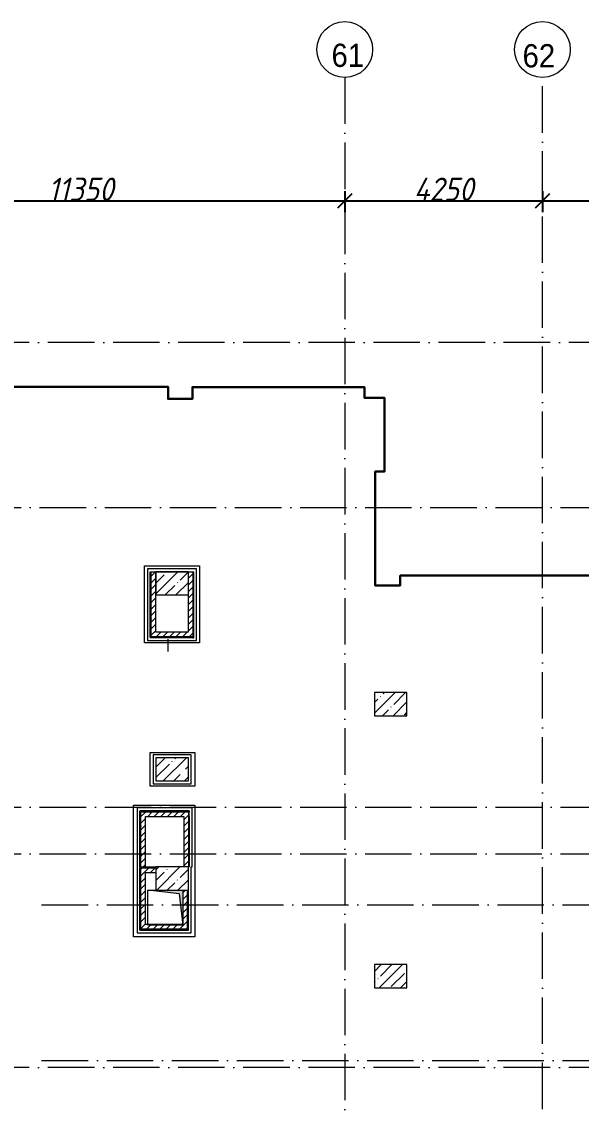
# Model space of a CAD drawing. Header units: millimetres. Extents: x 209 to 1046824, y -248937 to 510758.
# Drawn here: x 668516 to 680552, y 437893 to 461182 of the extents above; entities that cross this region are included whole.
import ezdxf

# ---------------------------------------------------------------- set-up
doc = ezdxf.new("R2010")
doc.units = ezdxf.units.MM
doc.linetypes.add('50_200_ШТРИХ_1Т_ш5_п1_п1_', pattern=[1400, 1000, -200, 0, -200])
for name, color, linetype, lineweight in [('A-ANNO-DIMS', 7, 'Continuous', 9), ('A-WALL', 7, 'Continuous', 5), ('A-WALL-FNSH-1', 7, 'Continuous', 5), ('A-WALL-IDEN', 7, 'Continuous', 9), ('I-WALL', 7, 'Continuous', 5), ('S-COLS', 7, 'Continuous', 9), ('S-COLS-1', 7, 'Continuous', 5)]:
    doc.layers.add(name, color=color, linetype=linetype, lineweight=lineweight)
for name, color, linetype, lineweight, true_color in [('A-DETL-7', 7, 'Continuous', 20, 0x01a6fe), ('I-WALL-15', 7, 'Continuous', 5, 0x787878), ('M-EQPM-1', 7, 'Continuous', 9, 0xaaaaaa), ('M-EQPM-2', 7, 'Continuous', 9, 0xe2e2e2), ('Оси-1', 7, 'Continuous', 20, 0xaaaaaa), ('Оси-2', 7, 'Continuous', 9, 0xaaaaaa), ('Оси-3', 7, '50_200_ШТРИХ_1Т_ш5_п1_п1_', 9, 0xaaaaaa)]:
    doc.layers.add(name, color=color, linetype=linetype, lineweight=lineweight, true_color=true_color)
doc.styles.add('Arial', font='arial.ttf', dxfattribs={"width": 0.9, "height": 500})
doc.styles.add('ISOCPEUR_I_1', font='isocpeui.ttf', dxfattribs={"width": 0.9, "height": 500})
doc.dimstyles.new('ISO-2_5_0_9К_БОЛЬШОЙ', dxfattribs={"dimscale": 304.8, "dimtxt": 497.990588, "dimasz": 0.984252, "dimexe": 0.787402, "dimexo": 0, "dimgap": 0, "dimtad": 1, "dimdec": 0, "dimzin": 0, "dimdsep": 46, "dimtxsty": 'ISOCPEUR_I_1', "dimblk1": 'OBLIQUE', "dimblk2": 'OBLIQUE', "dimsah": 1, "dimcen": 0.09, "dimdle": 0.787402, "dimazin": 0, "dimtfac": 1, "dimtdec": 4, "dimtix": 1, "dimtmove": 0, "dimatfit": 3, "dimfxl": 1, "dimtvp": 1, "dimtolj": 1, "dimtzin": 0, "dimarcsym": 2})
pattern_1 = [(0, (582851.9, 367168.45), (406.4, 101.6), [6.706, -298.094, 6.706, -298.094, -1625.6]), (0, (582851.9, 367168.45), (406.4, 101.6), [-609.6, 6.706, -602.894, 6.706, -298.094, -711.2]), (0, (582851.9, 367168.45), (406.4, 101.6), [-1524, 6.706, -196.494, 6.706, -501.294]), (120, (583004.3, 367219.25), (-291.18818, 301.15272), [6.706, -298.094, 6.706, -298.094, -1625.6]), (120, (583004.3, 367219.25), (-291.18818, 301.15272), [-609.6, 6.706, -602.894, 6.706, -298.094, -711.2]), (120, (583004.3, 367219.25), (-291.18818, 301.15272), [-1524, 6.706, -196.494, 6.706, -501.294]), (240, (583055.1, 367422.45), (-115.21182, -402.75272), [6.706, -298.094, 6.706, -298.094, -1625.6]), (240, (583055.1, 367422.45), (-115.21182, -402.75272), [-609.6, 6.706, -602.894, 6.706, -298.094, -711.2]), (240, (583055.1, 367422.45), (-115.21182, -402.75272), [-1524, 6.706, -196.494, 6.706, -501.294])]
pattern_2 = [(45, (582851.9, 367168.45), (-70.71068, 70.71068), [])]

# ---------------------------------------------------------------- blocks, each defined once
blk = doc.blocks.new('BSC_Колонна _Прямоугольная - 500х700-V306-АИ_План этажа_Стены_2')
at = {"layer": 'S-COLS-1'}
h = blk.add_hatch(dxfattribs=at)
h.set_pattern_fill('FP_175', color=256, style=0, pattern_type=2)
h.set_pattern_definition([(315, (-73481.04, 93600), (228.0985, 228.0985), []), (315, (-73481.04, 93371.9), (228.0985, 228.0985), [403.225, -80.645, 6.706, -73.939])])
h.paths.add_polyline_path([(-250, 350), (-250, -350), (250, -350), (250, 350)])
for p, q in [((250, 350), (-250, 350)), ((-250, 350), (-250, -350)), ((250, -350), (250, 350)), ((-250, -350), (250, -350))]:
    blk.add_line(p, q, dxfattribs=at)
blk = doc.blocks.new('BSC_Колонна _Прямоугольная - 500х700-V309-АИ_План этажа_Стены_2')
at = {"layer": 'S-COLS-1'}
h = blk.add_hatch(dxfattribs=at)
h.set_pattern_fill('FP_178', color=256, style=0, pattern_type=2)
h.set_pattern_definition([(315, (-79331.04, 93600), (228.0985, 228.0985), []), (315, (-79331.04, 93371.9), (228.0985, 228.0985), [403.225, -80.645, 6.706, -73.939])])
h.paths.add_polyline_path([(-250, 350), (-250, -350), (250, -350), (250, 350)])
for p, q in [((250, 350), (-250, 350)), ((-250, 350), (-250, -350)), ((250, -350), (250, 350)), ((-250, -350), (250, -350))]:
    blk.add_line(p, q, dxfattribs=at)
blk = doc.blocks.new('BSC_Колонна _Прямоугольная - 500х700-V362-АИ_План этажа_Стены_2')
at = {"layer": 'S-COLS-1'}
h = blk.add_hatch(dxfattribs=at)
h.set_pattern_fill('FP_221', color=256, style=0, pattern_type=2)
h.set_pattern_definition([(315, (-75580.7, 88900), (228.0985, 228.0985), []), (315, (-75580.7, 88671.9), (228.0985, 228.0985), [403.225, -80.645, 6.706, -73.939])])
h.paths.add_polyline_path([(-250, 350), (-250, -350), (250, -350), (250, 350)])
for p, q in [((250, 350), (-250, 350)), ((250, -350), (250, 350)), ((-250, -230), (-250, -350)), ((-250, -350), (250, -350))]:
    blk.add_line(p, q, dxfattribs=at)
blk = doc.blocks.new('BSC_Колонна _Прямоугольная - 500х700-V363-АИ_План этажа_Стены_2')
at = {"layer": 'S-COLS-1'}
h = blk.add_hatch(dxfattribs=at)
h.set_pattern_fill('FP_222', color=256, style=0, pattern_type=2)
h.set_pattern_definition([(315, (-77930.7, 88900), (228.0985, 228.0985), []), (315, (-77930.7, 88671.9), (228.0985, 228.0985), [403.225, -80.645, 6.706, -73.939])])
h.paths.add_polyline_path([(-250, 350), (-250, -350), (250, -350), (250, 350)])
for p, q in [((250, 350), (-250, 350)), ((-250, 350), (-250, -350)), ((250, -350), (250, 350)), ((-250, -350), (250, -350))]:
    blk.add_line(p, q, dxfattribs=at)
blk = doc.blocks.new('Канал вертикальный прямоугольный - Шахта - значок проема-24087406-АИ_План этажа_Стены_2')
at = {"layer": 'M-EQPM-2'}
blk.add_hatch(color=256, dxfattribs=at).paths.add_polyline_path([(375, 375), (-375, 375), (-375, -375), (-300, 300)])
at = {"layer": 'M-EQPM-1'}
for p, q in [((-375, -375), (-375, 375)), ((-375, 375), (375, 375)), ((-300, 300), (-375, -375)), ((-300, 300), (375, 375)), ((375, 375), (375, -375)), ((375, -375), (-375, -375))]:
    blk.add_line(p, q, dxfattribs=at)
blk = doc.blocks.new('Ось сетки - Круг_Ø6_00__ISO-2_5_0_9K_-17386508-АИ_План этажа_Стены_3')
at = {"layer": 'Оси-1'}
blk.add_circle((0, 0), 3, dxfattribs=at)
blk = doc.blocks.new('_Oblique')
at = {"color": 0, "linetype": 'ByBlock', "lineweight": -2}
blk.add_line((-0.5, -0.5), (0.5, 0.5), dxfattribs=at)
blk = doc.blocks.new('*D2184')
at = {"layer": 'A-ANNO-DIMS', "color": 0, "lineweight": -2, "transparency": 16777216}
for p, q in [((664115, 457539), (664115, 457087)), ((675465, 457539), (675465, 457087)), ((663875, 457327), (675705, 457327))]:
    blk.add_line(p, q, dxfattribs=at)
at = {"layer": 'Defpoints', "color": 0, "lineweight": 30, "transparency": 16777216}
for p in [(664115, 457539), (675465, 457539), (675465, 457327)]:
    blk.add_point(p, dxfattribs=at)
at = {"layer": 'A-ANNO-DIMS', "color": 0, "lineweight": -2, "transparency": 16777216, "xscale": 300, "yscale": 300, "zscale": 300, "rotation": 180}
blk.add_blockref('_Oblique', (664115, 457327), dxfattribs=at)
at = {"layer": 'A-ANNO-DIMS', "color": 0, "lineweight": -2, "transparency": 16777216, "xscale": 300, "yscale": 300, "zscale": 300}
blk.add_blockref('_Oblique', (675465, 457327), dxfattribs=at)
at = {"layer": 'A-ANNO-DIMS', "color": 0, "transparency": 16777216, "insert": (669790, 457577), "char_height": 500, "width": 1666.35, "attachment_point": 5, "style": 'ISOCPEUR_I_1'}
blk.add_mtext('\\A1;11350', dxfattribs=at)
blk = doc.blocks.new('*D2185')
at = {"layer": 'A-ANNO-DIMS', "color": 0, "lineweight": -2, "transparency": 16777216}
for p, q in [((675465, 457539), (675465, 457087)), ((679715, 457539), (679715, 457087)), ((675225, 457327), (679955, 457327))]:
    blk.add_line(p, q, dxfattribs=at)
at = {"layer": 'Defpoints', "color": 0, "lineweight": 30, "transparency": 16777216}
for p in [(675465, 457539), (679715, 457539), (679715, 457327)]:
    blk.add_point(p, dxfattribs=at)
at = {"layer": 'A-ANNO-DIMS', "color": 0, "lineweight": -2, "transparency": 16777216, "xscale": 300, "yscale": 300, "zscale": 300, "rotation": 180}
blk.add_blockref('_Oblique', (675465, 457327), dxfattribs=at)
at = {"layer": 'A-ANNO-DIMS', "color": 0, "lineweight": -2, "transparency": 16777216, "xscale": 300, "yscale": 300, "zscale": 300}
blk.add_blockref('_Oblique', (679715, 457327), dxfattribs=at)
at = {"layer": 'A-ANNO-DIMS', "color": 0, "transparency": 16777216, "insert": (677590, 457577), "char_height": 500, "width": 1562.92, "attachment_point": 5, "style": 'ISOCPEUR_I_1'}
blk.add_mtext('\\A1;4250', dxfattribs=at)
blk = doc.blocks.new('*D2186')
at = {"layer": 'A-ANNO-DIMS', "color": 0, "lineweight": -2, "transparency": 16777216}
for p, q in [((679715, 457539), (679715, 457087)), ((683865, 457539), (683865, 457087)), ((679475, 457327), (684105, 457327))]:
    blk.add_line(p, q, dxfattribs=at)
at = {"layer": 'Defpoints', "color": 0, "lineweight": 30, "transparency": 16777216}
for p in [(679715, 457539), (683865, 457539), (683865, 457327)]:
    blk.add_point(p, dxfattribs=at)
at = {"layer": 'A-ANNO-DIMS', "color": 0, "lineweight": -2, "transparency": 16777216, "xscale": 300, "yscale": 300, "zscale": 300, "rotation": 180}
blk.add_blockref('_Oblique', (679715, 457327), dxfattribs=at)
at = {"layer": 'A-ANNO-DIMS', "color": 0, "lineweight": -2, "transparency": 16777216, "xscale": 300, "yscale": 300, "zscale": 300}
blk.add_blockref('_Oblique', (683865, 457327), dxfattribs=at)
at = {"layer": 'A-ANNO-DIMS', "color": 0, "transparency": 16777216, "insert": (681790, 457577), "char_height": 500, "width": 1448, "attachment_point": 5, "style": 'ISOCPEUR_I_1'}
blk.add_mtext('\\A1;4150', dxfattribs=at)

msp = doc.modelspace()

# ---------------------------------------------------------------- hatches: boundary and pattern name
at = {"layer": 'I-WALL', "true_color": 0x000000}
h = msp.add_hatch(dxfattribs=at)
h.set_pattern_fill('FP_4', color=18, style=0, pattern_type=2)
h.set_pattern_definition(pattern_2)
h.paths.add_polyline_path([(671401.9, 448049.1), (671401.9, 449349.1), (671301.9, 449349.1), (671301.9, 448049.1)])
h = msp.add_hatch(dxfattribs=at)
h.set_pattern_fill('FP_4', color=18, style=0, pattern_type=2)
h.set_pattern_definition(pattern_2)
h.paths.add_polyline_path([(672198.6, 447949.1), (672198.6, 449349.1), (672098.6, 449349.1), (672098.6, 447949.1)])
h = msp.add_hatch(dxfattribs=at)
h.set_pattern_fill('FP_4', color=18, style=0, pattern_type=2)
h.set_pattern_definition(pattern_2)
h.paths.add_polyline_path([(672098.6, 447949.1), (672098.6, 448049.1), (671301.9, 448049.1), (671301.9, 447949.1)])
h = msp.add_hatch(dxfattribs=at)
h.set_pattern_fill('FP_4', color=18, style=0, pattern_type=2)
h.set_pattern_definition(pattern_2)
h.paths.add_polyline_path([(671078.1, 442999.1), (671178.1, 442999.1), (671178.1, 444187.8), (671078.1, 444187.8), (671078.1, 443163.3)])
h = msp.add_hatch(dxfattribs=at)
h.set_pattern_fill('FP_4', color=18, style=0, pattern_type=2)
h.set_pattern_definition(pattern_2)
h.paths.add_polyline_path([(672001.9, 444087.8), (672101.9, 444087.8), (672101.9, 444187.8), (671178.1, 444187.8), (671178.1, 444087.8)])
h = msp.add_hatch(dxfattribs=at)
h.set_pattern_fill('FP_4', color=18, style=0, pattern_type=2)
h.set_pattern_definition(pattern_2)
h.paths.add_polyline_path([(672101.9, 442999.1), (672101.9, 444087.8), (672001.9, 444087.8), (672001.9, 442999.1)])
h = msp.add_hatch(dxfattribs=at)
h.set_pattern_fill('FP_4', color=18, style=0, pattern_type=2)
h.set_pattern_definition(pattern_2)
h.paths.add_polyline_path([(671401.9, 442879.1), (671401.9, 442979.1), (671078.1, 442979.1), (671078.1, 442879.1), (671178.1, 442879.1)])
h = msp.add_hatch(dxfattribs=at)
h.set_pattern_fill('FP_4', color=18, style=0, pattern_type=2)
h.set_pattern_definition(pattern_2)
h.paths.add_polyline_path([(671078.1, 441659.5), (671178.1, 441659.5), (671178.1, 442879.1), (671078.1, 442879.1), (671078.1, 441739.4)])
h = msp.add_hatch(dxfattribs=at)
h.set_pattern_fill('FP_4', color=18, style=0, pattern_type=2)
h.set_pattern_definition(pattern_2)
h.paths.add_polyline_path([(672081.9, 441759.5), (672081.9, 442499.1), (671981.9, 442499.1), (671981.9, 441759.5)])
h = msp.add_hatch(dxfattribs=at)
h.set_pattern_fill('FP_4', color=18, style=0, pattern_type=2)
h.set_pattern_definition(pattern_2)
h.paths.add_polyline_path([(672081.9, 441659.5), (672081.9, 441759.5), (671981.9, 441759.5), (671980.7, 441759.5), (671178.1, 441759.5), (671178.1, 441659.5)])
at = {"layer": 'I-WALL-15', "true_color": 0x000000}
h = msp.add_hatch(dxfattribs=at)
h.set_pattern_fill('FP_3', color=18, style=0, pattern_type=2)
h.set_pattern_definition(pattern_1)
h.paths.add_polyline_path([(671301.9, 447949.1), (671301.9, 449349.1), (671281.9, 449349.1), (671281.9, 447949.1)])
h = msp.add_hatch(dxfattribs=at)
h.set_pattern_fill('FP_3', color=18, style=0, pattern_type=2)
h.set_pattern_definition(pattern_1)
h.paths.add_polyline_path([(672218.6, 447929.1), (672218.6, 449349.1), (672198.6, 449349.1), (672198.6, 447929.1)])
h = msp.add_hatch(dxfattribs=at)
h.set_pattern_fill('FP_3', color=18, style=0, pattern_type=2)
h.set_pattern_definition(pattern_1)
h.paths.add_polyline_path([(671281.9, 447929.1), (672198.6, 447929.1), (672198.6, 447949.1), (671281.9, 447949.1)])
h = msp.add_hatch(dxfattribs=at)
h.set_pattern_fill('FP_3', color=18, style=0, pattern_type=2)
h.set_pattern_definition(pattern_1)
h.paths.add_polyline_path([(671078.1, 442999.1), (671078.1, 444207.8), (671058.1, 444207.8), (671058.1, 442999.1)])
h = msp.add_hatch(dxfattribs=at)
h.set_pattern_fill('FP_3', color=18, style=0, pattern_type=2)
h.set_pattern_definition(pattern_1)
h.paths.add_polyline_path([(672101.9, 444187.8), (672121.9, 444187.8), (672121.9, 444207.8), (671078.1, 444207.8), (671078.1, 444187.8), (671178.1, 444187.8)])
h = msp.add_hatch(dxfattribs=at)
h.set_pattern_fill('FP_3', color=18, style=0, pattern_type=2)
h.set_pattern_definition(pattern_1)
h.paths.add_polyline_path([(672121.9, 442999.1), (672121.9, 444187.8), (672101.9, 444187.8), (672101.9, 442999.1)])
h = msp.add_hatch(dxfattribs=at)
h.set_pattern_fill('FP_3', color=18, style=0, pattern_type=2)
h.set_pattern_definition(pattern_1)
h.paths.add_polyline_path([(671401.9, 442979.1), (671401.9, 442999.1), (671058.1, 442999.1), (671058.1, 442979.1), (671078.1, 442979.1)])
h = msp.add_hatch(dxfattribs=at)
h.set_pattern_fill('FP_3', color=18, style=0, pattern_type=2)
h.set_pattern_definition(pattern_1)
h.paths.add_polyline_path([(671078.1, 441639.5), (671078.1, 442979.1), (671058.1, 442979.1), (671058.1, 441639.5)])
h = msp.add_hatch(dxfattribs=at)
h.set_pattern_fill('FP_3', color=18, style=0, pattern_type=2)
h.set_pattern_definition(pattern_1)
h.paths.add_polyline_path([(672081.9, 441659.5), (672101.9, 441659.5), (672101.9, 442499.1), (672081.9, 442499.1), (672081.9, 441739.4)])
h = msp.add_hatch(dxfattribs=at)
h.set_pattern_fill('FP_3', color=18, style=0, pattern_type=2)
h.set_pattern_definition(pattern_1)
h.paths.add_polyline_path([(671078.1, 441639.5), (672101.9, 441639.5), (672101.9, 441659.5), (671078.1, 441659.5)])
at = {"layer": 'S-COLS-1', "true_color": 0x000000}
h = msp.add_hatch(dxfattribs=at)
h.set_pattern_fill('FP_1', color=18, style=0, pattern_type=2)
h.set_pattern_definition([(45, (582851.9, 367168.45), (-228.0985, 228.0985), []), (45, (583080, 367168.45), (-228.0985, 228.0985), [403.225, -80.645, 6.706, -73.939])])
h.paths.add_polyline_path([(672101.9, 448849.1), (672101.9, 449349.1), (671401.9, 449349.1), (671401.9, 448849.1)])

# ---------------------------------------------------------------- linework, layer by layer
at = {"lineweight": 30}
for points in [[(676117.8, 449055.4), (676117.8, 451505.4), (676137.8, 451505.4), (676317.8, 451505.4), (676317.8, 453092.4), (676117.8, 453092.4), (675887.8, 453092.4), (675887.8, 453322.4), (672187.8, 453322.4), (672187.8, 453066.4), (671663.8, 453066.4), (671663.8, 453329.4), (666313.8, 453329.4)], [(683629.8, 449265.4), (676657.8, 449265.4), (676657.8, 449055.4), (676117.8, 449055.4), (676117.8, 449055.4)]]:
    msp.add_lwpolyline(points, dxfattribs=at)
at = {"layer": 'A-DETL-7', "color": 18, "true_color": 0x000000}
for p, q in [((671157.2, 449476.7), (672337.2, 449476.7)), ((671157.2, 447816.7), (671157.2, 449476.7)), ((672337.2, 449476.7), (672337.2, 447816.7)), ((672337.2, 447816.7), (671157.2, 447816.7)), ((671281.4, 445457.8), (672241.4, 445457.8)), ((671281.4, 444737.8), (671281.4, 445457.8)), ((672241.4, 445457.8), (672241.4, 444737.8)), ((672241.4, 444737.8), (671281.4, 444737.8)), ((670923.3, 444330.4), (672241.4, 444330.4)), ((670923.3, 441492.8), (670923.3, 444330.4)), ((672241.4, 444330.4), (672241.4, 441492.8)), ((672241.4, 441492.8), (670923.3, 441492.8))]:
    msp.add_line(p, q, dxfattribs=at)
at = {"layer": 'A-WALL', "color": 18, "true_color": 0x000000}
for p, q in [((671221.9, 449409.1), (671221.9, 447869.1)), ((672278.6, 449409.1), (671221.9, 449409.1)), ((671281.9, 447949.1), (671281.9, 449349.1)), ((671281.9, 449349.1), (672218.6, 449349.1)), ((671301.9, 447949.1), (671301.9, 449349.1)), ((672198.6, 449349.1), (672198.6, 447949.1)), ((672218.6, 447929.1), (672218.6, 449349.1)), ((672278.6, 447869.1), (672278.6, 449409.1)), ((671221.9, 447869.1), (672278.6, 447869.1)), ((672198.6, 447929.1), (671281.9, 447929.1)), ((672198.6, 447949.1), (671301.9, 447949.1)), ((671341.9, 445409.1), (671341.9, 444789.1)), ((672161.9, 445409.1), (671341.9, 445409.1)), ((672161.9, 444789.1), (672161.9, 445409.1)), ((671341.9, 444789.1), (672161.9, 444789.1)), ((672181.9, 444267.8), (670998.1, 444267.8)), ((670998.1, 444267.8), (670998.1, 441579.5)), ((671058.1, 442999.1), (671058.1, 444207.8)), ((672121.9, 444207.8), (671078.1, 444207.8)), ((671078.1, 444187.8), (672101.9, 444187.8)), ((671078.1, 442999.1), (671078.1, 444187.8)), ((672101.9, 444187.8), (672101.9, 442999.1)), ((672121.9, 444207.8), (672121.9, 444187.8)), ((672121.9, 442999.1), (672121.9, 444187.8)), ((672181.9, 442999.1), (672181.9, 444267.8)), ((672121.9, 444087.8), (672121.9, 442999.1)), ((671058.1, 441639.5), (671058.1, 442979.1)), ((671078.1, 441659.5), (671078.1, 442979.1)), ((671078.1, 442979.1), (671401.9, 442979.1)), ((672121.9, 442999.1), (672101.9, 442999.1)), ((672161.9, 441579.5), (672161.9, 442999.1)), ((672161.9, 442999.1), (672181.9, 442999.1)), ((672081.9, 441659.5), (672081.9, 442499.1)), ((672101.9, 441639.5), (672101.9, 442499.1)), ((670998.1, 441579.5), (672161.9, 441579.5)), ((671058.1, 441639.5), (672101.9, 441639.5)), ((672081.9, 441659.5), (671078.1, 441659.5))]:
    msp.add_line(p, q, dxfattribs=at)
at = {"layer": 'A-WALL-FNSH-1', "color": 18, "true_color": 0x000000}
for p, q in [((671401.9, 448049.1), (671401.9, 449349.1)), ((672098.6, 449349.1), (672098.6, 448049.1)), ((671281.9, 447949.1), (671281.9, 447929.1)), ((672098.6, 448049.1), (671401.9, 448049.1)), ((672198.6, 447929.1), (672218.6, 447929.1)), ((671078.1, 444207.8), (671058.1, 444207.8)), ((672121.9, 444187.8), (672121.9, 444207.8)), ((671178.1, 444087.8), (672001.9, 444087.8)), ((671178.1, 442999.1), (671178.1, 444087.8)), ((672001.9, 444087.8), (672001.9, 442999.1)), ((671058.1, 442999.1), (671058.1, 442979.1)), ((671058.1, 442999.1), (671401.9, 442999.1)), ((672121.9, 442999.1), (672121.9, 442999.1)), ((671178.1, 441759.5), (671178.1, 442879.1)), ((671178.1, 442879.1), (671401.9, 442879.1)), ((671980.7, 441759.5), (671178.1, 441759.5))]:
    msp.add_line(p, q, dxfattribs=at)
at = {"layer": 'A-WALL-IDEN', "color": 18, "true_color": 0x000000}
msp.add_line((671663.3, 447899.1), (671663.3, 447633), dxfattribs=at)
at = {"layer": 'S-COLS-1', "color": 18, "true_color": 0x000000}
for p, q in [((672101.9, 449349.1), (671401.9, 449349.1)), ((671401.9, 449349.1), (671401.9, 448849.1)), ((672101.9, 448849.1), (672101.9, 449349.1)), ((671401.9, 448849.1), (672101.9, 448849.1))]:
    msp.add_line(p, q, dxfattribs=at)
at = {"layer": 'Оси-3'}
for p, q in [((675464.8, 459982.3), (675464.8, 416790.5)), ((679714.8, 416790.5), (679714.8, 459982.3)), ((691082.8, 454282.4), (649300.8, 454282.4)), ((649300.8, 450732.1), (691082.8, 450732.1)), ((649300.8, 444282.4), (691082.8, 444282.4)), ((649300.8, 443282.4), (691082.8, 443282.4)), ((668946, 442182.4), (691082.8, 442182.4)), ((668946, 438832.4), (691082.8, 438832.4)), ((691082.8, 438682.4), (649300.8, 438682.4))]:
    msp.add_line(p, q, dxfattribs=at)

# ---------------------------------------------------------------- block references
at = {"layer": 'M-EQPM-1', "color": 18, "true_color": 0x000000, "rotation": 269.9999999999989}
msp.add_blockref('Канал вертикальный прямоугольный - Шахта - значок проема-24087406-АИ_План этажа_Стены_2', (671606.9, 442124.1), dxfattribs=at)
at = {"layer": 'S-COLS', "color": 18, "true_color": 0x000000, "rotation": 89.9999999999999}
for name, p in [('BSC_Колонна _Прямоугольная - 500х700-V309-АИ_План этажа_Стены_2', (676451.9, 446499.5)), ('BSC_Колонна _Прямоугольная - 500х700-V363-АИ_План этажа_Стены_2', (671751.9, 445099.1)), ('BSC_Колонна _Прямоугольная - 500х700-V362-АИ_План этажа_Стены_2', (671751.9, 442749.1)), ('BSC_Колонна _Прямоугольная - 500х700-V306-АИ_План этажа_Стены_2', (676451.9, 440649.5))]:
    msp.add_blockref(name, p, dxfattribs=at)
at = {"layer": 'Оси-1', "xscale": 199.9999999999999, "yscale": 199.9999999999999, "zscale": 199.9999999999999, "rotation": 180}
msp.add_blockref('Ось сетки - Круг_Ø6_00__ISO-2_5_0_9K_-17386508-АИ_План этажа_Стены_3', (675464.8, 460582.3), dxfattribs=at)
at = {"layer": 'Оси-1', "xscale": 199.9999999999999, "yscale": 199.9999999999999, "zscale": 199.9999999999999}
msp.add_blockref('Ось сетки - Круг_Ø6_00__ISO-2_5_0_9K_-17386508-АИ_План этажа_Стены_3', (679714.8, 460582.3), dxfattribs=at)

# ---------------------------------------------------------------- texts
at = {"layer": 'Оси-2', "char_height": 500, "width": 702, "attachment_point": 5, "line_spacing_factor": 0.936439, "style": 'Arial'}
for s, insert in [('\\pxqc,t4.572,9.144,13.716,18.288,22.86,27.432,32.004,36.576,41.148,45.72,50.292,54.864,59.436,64.008,68.58,73.152,77.724,82.296,86.868,91.44,96.012,100.584,105.156,109.728,114.3,118.872,123.444,128.016,132.588,137.16,141.732,146.304;{61}', (675530, 460455.2)), ('\\pxqc,t4.572,9.144,13.716,18.288,22.86,27.432,32.004,36.576,41.148,45.72,50.292,54.864,59.436,64.008,68.58,73.152,77.724,82.296,86.868,91.44,96.012,100.584,105.156,109.728,114.3,118.872,123.444,128.016,132.588,137.16,141.732,146.304;{62}', (679638.8, 460444.9))]:
    msp.add_mtext(s, dxfattribs=dict(at, insert=insert))

# ---------------------------------------------------------------- dimensions: what is measured, and where the dimension line sits
at = {"layer": 'A-ANNO-DIMS'}
for base, p1, p2, override, picture, middle in [((675464.8, 457326.7), (664114.8, 457538.8), (675464.8, 457538.8), {"dimpost": '<>', "dimfxl": 11350}, '*D2184', (669789.8, 457576.7)), ((679714.8, 457326.7), (675464.8, 457538.8), (679714.8, 457538.8), {"dimpost": '<>', "dimfxl": 4250}, '*D2185', (677589.8, 457576.7)), ((683864.8, 457326.7), (679714.8, 457538.8), (683864.8, 457538.8), {"dimpost": '<>', "dimfxl": 4150}, '*D2186', (681789.8, 457576.7))]:
    dim = msp.add_linear_dim(base=base, p1=p1, p2=p2, dimstyle='ISO-2_5_0_9К_БОЛЬШОЙ', override=override, dxfattribs=at)
    dim.commit()
    dim.dimension.update_dxf_attribs({"geometry": picture, "text_midpoint": middle})

doc.saveas('drawing.dxf')
